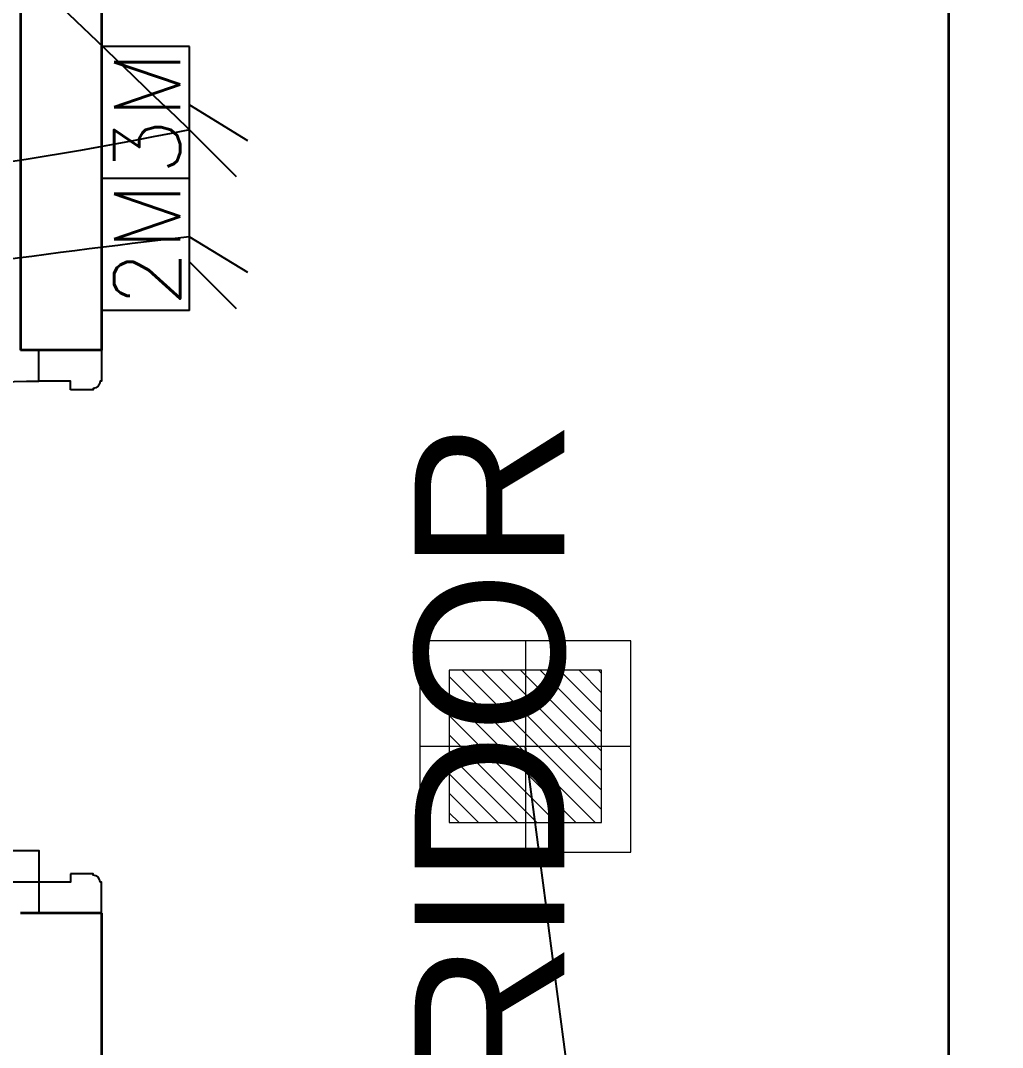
# Model space of a CAD drawing. Extents: x 3550807 to 4078732, y -628171 to -515859.
# Drawn here: x 3729905 to 3731299, y -594524 to -593065 of the extents above; entities that cross this region are included whole.
import ezdxf
from ezdxf.enums import TextEntityAlignment as Align

# ---------------------------------------------------------------- set-up
doc = ezdxf.new("R2010")
doc.units = 0
doc.header["$LTSCALE"] = 6
doc.header["$MEASUREMENT"] = 0
for name, color, linetype in [('24W UPS POWER LIGHT', 5, 'CONTINUOUS'), ('DIM', 7, 'CONTINUOUS'), ('DOOR', 44, 'CONTINUOUS'), ('ELE-2M UPS P.SB', 3, 'CONTINUOUS'), ('ELE-3M RAW P.SB', 40, 'CONTINUOUS')]:
    doc.layers.add(name, color=color, linetype=linetype)
doc.layers.add('ELE-24W EMERGENCY  LED LIGHT', color=5, linetype='CONTINUOUS', lineweight=18)
doc.layers.add('WALL', color=10, linetype='CONTINUOUS', lineweight=35)
doc.layers.add('ELE-LIGHTING WIRING', color=7, linetype='CONTINUOUS', true_color=0x63d7b6)
doc.styles.add('ARIAL', font='arial.ttf')
doc.styles.get("Standard").update_dxf_attribs({"font": 'SIMPLEX'})

# ---------------------------------------------------------------- blocks, each defined once
blk = doc.blocks.new('Z$W@#1841')
at = {"layer": 'DOOR', "color": 8}
blk.add_lwpolyline([(482.4958492562516, 633.1520239433992), (482.4958492562516, -167.4081328623782), (532.9958492040975, -167.4081328623782), (532.9958492040975, 633.1520239433992)], close=True, dxfattribs=at)
for points in [[(-254.0643076240316, -217.9081328102244), (-267.56430760168, -217.9081328102244), (-267.56430760168, -167.4081328623784), (-317.2842284537333, -167.4081328623784), (-317.2842284537333, -267.4081327133668), (-267.56430760168, -267.4081327133668), (-267.56430760168, -265.1581327170921, 0.4142135623730951), (-256.3143076203064, -253.9081327357186), (-254.0643076240317, -253.9081327357186)], [(519.4958492264492, -217.9081328102242), (532.9958492040975, -217.9081328102242), (532.9958492040975, -167.4081328623782), (582.7157700561507, -167.4081328623782), (582.7157700561507, -267.4081327133666), (532.9958492040975, -267.4081327133666), (532.9958492040975, -265.1581327170919, -0.4142135623730951), (521.7458492227239, -253.9081327357184), (519.4958492264492, -253.9081327357184)]]:
    blk.add_lwpolyline(points, format="xyb", close=True, dxfattribs=at)
blk.add_arc((518.3991009487806, -152.1393686359187), 786.1117062741538, 92.61772036991374, 181.1129344054778, dxfattribs=at)
blk = doc.blocks.new('24w led emeregency')
at = {"layer": 'ELE-24W EMERGENCY  LED LIGHT'}
h = blk.add_hatch(dxfattribs=at)
h.set_pattern_fill('ANSI31', scale=166.666666666665, style=0)
h.set_pattern_definition([(45, (0, 0), (-14.73139127471959, 14.7313912747196), [])])
h.paths.add_polyline_path([(-115.397401795839, -115.397401795839), (-115.397401795839, 115.397401795839), (115.397401795839, 115.397401795839), (115.397401795839, -115.397401795839)])
at = {"layer": 'ELE-24W EMERGENCY  LED LIGHT', "color": 5}
for p, q in [((0, 160), (0, -160)), ((-160, 0), (160, 0))]:
    blk.add_line(p, q, dxfattribs=at)
for points in [[(-160, -160), (-160, 160), (160, 160), (160, -160)], [(-115.397401795839, -115.397401795839), (-115.397401795839, 115.397401795839), (115.397401795839, 115.397401795839), (115.397401795839, -115.397401795839)]]:
    blk.add_lwpolyline(points, close=True, dxfattribs=at)
blk = doc.blocks.new('2M UPS SB')
at = {"layer": 'ELE-2M UPS P.SB', "color": 3}
for p, q in [((-133.7655910551548, 160), (-69.26612788438797, 265.2194964364171)), ((-88.23655763268471, 160), (-3.38374388217926, 244.8528137430549)), ((-240, 160), (-240, 0)), ((0, 160), (-240, 160)), ((0, 160), (0, 0))]:
    blk.add_line(p, q, dxfattribs=at)
blk.add_text('2M', height=120, rotation=180, dxfattribs=at).set_placement((-6.021764248609543, 142.9791077449918))
blk = doc.blocks.new('TEWSER')
at = {"layer": 'ELE-3M RAW P.SB'}
for p, q in [((0, 0), (125, 0)), ((0, 0), (0, -187.5000000001164)), ((0, -68.9348106419202), (-66.29126073652878, -2.643549905624241)), ((0, -104.5043680202216), (-82.20273159211501, -54.11416240036488)), ((0, -187.5000000001164), (125, -187.5000000001164))]:
    blk.add_line(p, q, dxfattribs=at)
blk.add_text('3M', height=93.75000000006436, rotation=269.9999999999999, dxfattribs=at).set_placement((13.29757207352668, -4.704503317945637))

msp = doc.modelspace()

# ---------------------------------------------------------------- linework, layer by layer
at = {"layer": 'ELE-LIGHTING WIRING', "linetype": 'ByBlock'}
for points in [[(3730144.552099847, -593220.804091467), (3729500.627538399, -592601.5997259438), (3728678.457858691, -591806.3203238574, 2.754892199620455e-09)], [(3730144.552099847, -593220.804091467), (3729349.05794382, -593261.486592478), (3728678.928078126, -592828.2905432931)]]:
    msp.add_spline(points, degree=3, dxfattribs=at)
at = {"layer": 'ELE-LIGHTING WIRING', "color": 254, "linetype": 'ByBlock', "true_color": 0xdebad0}
for points in [[(3730144.552099847, -593372.734534106), (3729501.567292557, -593482.1950177868), (3728678.928078129, -593848.7905432932, -2.275556705963436e-09)], [(3734308.340241414, -601316.4924160715), (3734065.362343955, -599920.1686120328), (3731570.130892597, -598217.9952188582), (3730899.577737708, -596206.3357541976), (3730621.522319285, -594096.7903123047, -3.520453151925189e-09)]]:
    msp.add_spline(points, degree=3, dxfattribs=at)
at = {"layer": 'WALL', "color": 8, "linetype": 'ByBlock'}
for p, q in [((3729904.552099847, -591206.3203238578), (3729904.552099847, -593533.8203242923)), ((3730019.552099846, -592821.3200928696), (3730019.552099846, -593533.8203242923)), ((3731222.552099846, -592821.3200928693), (3731222.552099846, -594796.4023936343)), ((3730019.552099847, -593533.8203242923), (3729904.552099848, -593533.8203242923)), ((3730019.552099847, -594333.8203238574), (3729904.552099847, -594333.8203238574)), ((3730019.552099846, -594333.8203238574), (3730019.552099846, -596891.3200933038))]:
    msp.add_line(p, q, dxfattribs=at)

# ---------------------------------------------------------------- block references
at = {"layer": '24W UPS POWER LIGHT', "lineweight": 9, "xscale": -0.9375000000222322, "yscale": 0.9375000000222322, "zscale": 0.9375000000222322}
msp.add_blockref('24w led emeregency', (3730621.522319285, -594096.7903123047, -3.520453151925189e-09), dxfattribs=at)
at = {"layer": 'DOOR', "color": 8, "linetype": 'Continuous', "xscale": -0.8888888889923692, "yscale": 0.8888888889923692, "zscale": 0.8888888888759539, "rotation": 89.99999999999962}
msp.add_blockref('Z$W@#1841', (3729781.855981485, -593815.8507496173), dxfattribs=at)
at = {"layer": 'ELE-2M UPS P.SB', "color": 6, "xscale": 0.7812500000005363, "yscale": 0.7812500000005363, "zscale": 0.7812500000005363, "rotation": 269.9999999999999}
msp.add_blockref('2M UPS SB', (3730019.552099847, -593477.2389021179), dxfattribs=at)
at = {"layer": 'ELE-3M RAW P.SB', "color": 26, "linetype": 'ByBlock', "rotation": 180}
msp.add_blockref('TEWSER', (3730144.552099847, -593289.7389021178), dxfattribs=at)

# ---------------------------------------------------------------- texts
at = {"layer": 'DIM', "color": 8, "style": 'ARIAL'}
msp.add_text('1200 WIDE CORRIDOR', height=212.5, rotation=90, dxfattribs=at).set_placement((3730740.625974668, -595241.2724683548), align=Align.BOTTOM_CENTER)

doc.saveas('drawing.dxf')
